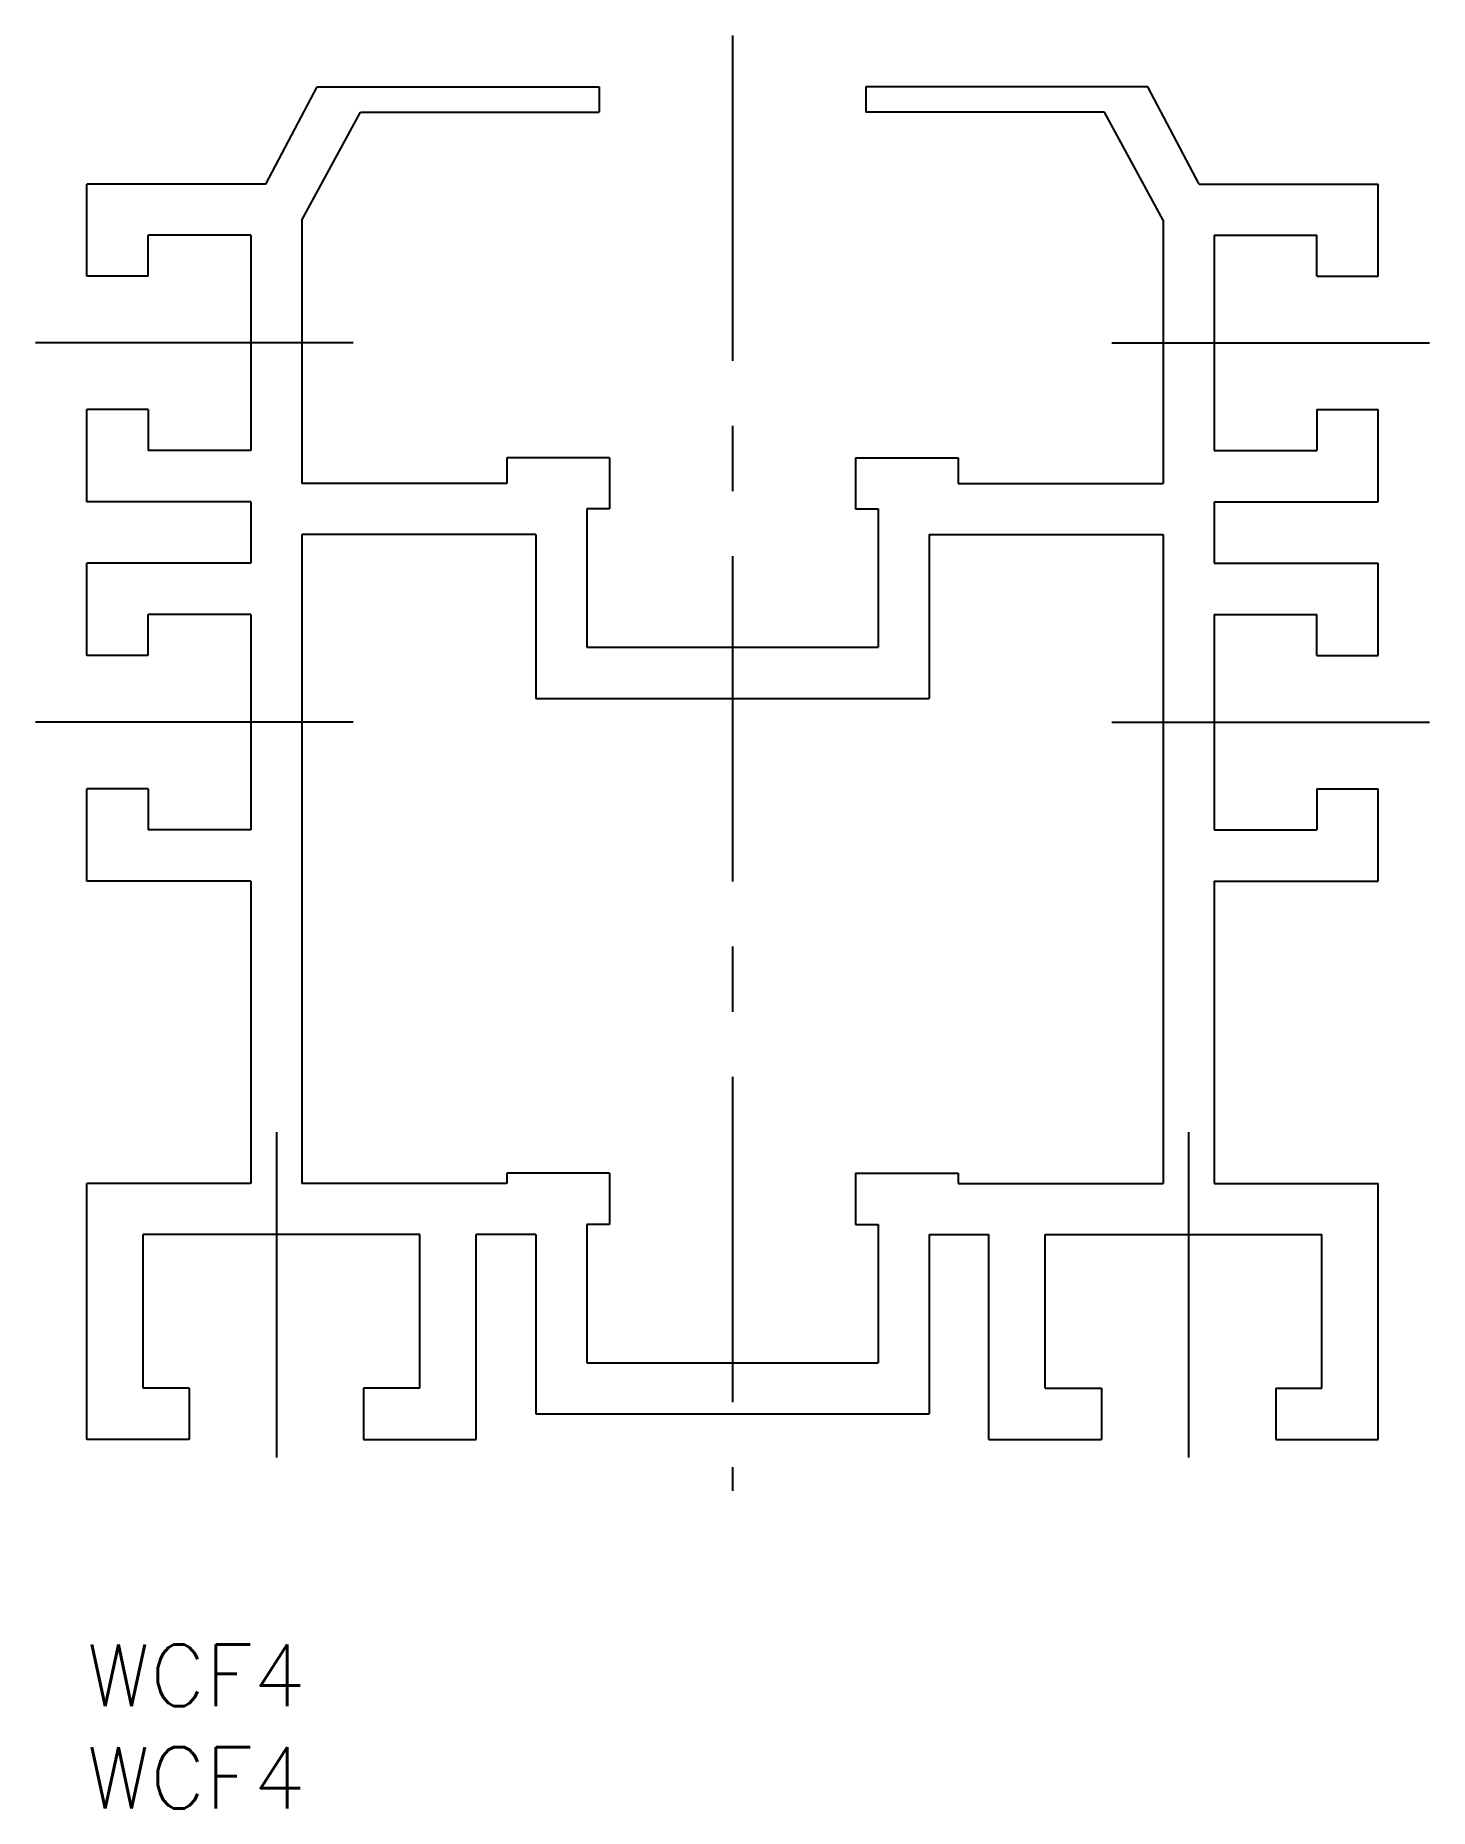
# Model space of a CAD drawing. Extents: x -2.5 to 65.5, y -8 to 78.5.
import ezdxf

# ---------------------------------------------------------------- set-up
doc = ezdxf.new("R2010")
doc.units = 0
doc.header["$LTSCALE"] = 0.5
doc.linetypes.add('CENTER', pattern=[50.8, 31.75, -6.35, 6.35, -6.35])
for name, color, linetype in [('MSM_CENTER', 1, 'CENTER'), ('MSM_CONTINUOUS', 7, 'CONTINUOUS'), ('MSM_PART_NUMBER', 7, 'CONTINUOUS')]:
    doc.layers.add(name, color=color, linetype=linetype)
doc.styles.get("Standard").update_dxf_attribs({"font": 'txt.shx', "height": 3, "bigfont": 'bigfont.shx'})

msp = doc.modelspace()

# ---------------------------------------------------------------- linework, layer by layer
at = {"layer": 'MSM_CENTER'}
for p, q in [((31.5, 78.5), (31.5, 7.5)), ((13, 63.5), (-2.5, 63.5)), ((50, 63.5), (65.5, 63.5)), ((13, 45), (-2.5, 45)), ((50, 45), (65.5, 45)), ((9.25, 25), (9.25, 7.5)), ((53.75, 25), (53.75, 7.5))]:
    msp.add_line(p, q, dxfattribs=at)
at = {"layer": 'MSM_CONTINUOUS'}
for p, q in [((8.732, 71.25), (11.234, 76)), ((11.234, 76), (25, 76)), ((25, 76), (25, 74.75)), ((51.766, 76), (38, 76)), ((38, 76), (38, 74.75)), ((54.268, 71.25), (51.766, 76)), ((10.5, 69.482), (13.359, 74.75)), ((13.359, 74.75), (25, 74.75)), ((49.641, 74.75), (38, 74.75)), ((52.5, 69.482), (49.641, 74.75)), ((0, 66.75), (0, 71.25)), ((8.732, 71.25), (0, 71.25)), ((54.268, 71.25), (63, 71.25)), ((63, 66.75), (63, 71.25)), ((10.5, 69.482), (10.5, 56.65)), ((52.5, 69.482), (52.5, 56.65)), ((8, 68.75), (3, 68.75)), ((3, 66.75), (3, 68.75)), ((8, 68.75), (8, 58.25)), ((55, 68.75), (55, 58.25)), ((55, 68.75), (60, 68.75)), ((60, 66.75), (60, 68.75)), ((3, 66.75), (0, 66.75)), ((60, 66.75), (63, 66.75)), ((0, 55.75), (0, 60.25)), ((3, 60.25), (0, 60.25)), ((3, 60.25), (3, 58.25)), ((60, 60.25), (60, 58.25)), ((60, 60.25), (63, 60.25)), ((63, 55.75), (63, 60.25)), ((8, 58.25), (3, 58.25)), ((55, 58.25), (60, 58.25)), ((20.5, 57.9), (20.5, 56.65)), ((25.5, 57.9), (20.5, 57.9)), ((25.5, 57.9), (25.5, 55.4)), ((37.5, 57.9), (37.5, 55.4)), ((37.5, 57.9), (42.5, 57.9)), ((42.5, 57.9), (42.5, 56.65)), ((20.5, 56.65), (10.5, 56.65)), ((42.5, 56.65), (52.5, 56.65)), ((8, 55.75), (0, 55.75)), ((8, 55.75), (8, 52.75)), ((25.5, 55.4), (24.4, 55.4)), ((24.4, 55.4), (24.4, 48.65)), ((37.5, 55.4), (38.6, 55.4)), ((38.6, 55.4), (38.6, 48.65)), ((55, 55.75), (55, 52.75)), ((55, 55.75), (63, 55.75)), ((21.9, 54.15), (10.5, 54.15)), ((10.5, 54.15), (10.5, 22.5)), ((21.9, 54.15), (21.9, 46.15)), ((41.1, 54.15), (52.5, 54.15)), ((41.1, 54.15), (41.1, 46.15)), ((52.5, 54.15), (52.5, 22.5)), ((0, 48.25), (0, 52.75)), ((8, 52.75), (0, 52.75)), ((55, 52.75), (63, 52.75)), ((63, 48.25), (63, 52.75)), ((8, 50.25), (3, 50.25)), ((3, 48.25), (3, 50.25)), ((8, 50.25), (8, 39.75)), ((55, 50.25), (55, 39.75)), ((55, 50.25), (60, 50.25)), ((60, 48.25), (60, 50.25)), ((24.4, 48.65), (38.6, 48.65)), ((3, 48.25), (0, 48.25)), ((60, 48.25), (63, 48.25)), ((21.9, 46.15), (41.1, 46.15)), ((0, 37.25), (0, 41.75)), ((3, 41.75), (0, 41.75)), ((3, 41.75), (3, 39.75)), ((60, 41.75), (60, 39.75)), ((60, 41.75), (63, 41.75)), ((63, 37.25), (63, 41.75)), ((8, 39.75), (3, 39.75)), ((55, 39.75), (60, 39.75)), ((8, 37.25), (0, 37.25)), ((8, 37.25), (8, 22.5)), ((55, 37.25), (55, 22.5)), ((55, 37.25), (63, 37.25)), ((0, 10), (0, 22.5)), ((8, 22.5), (0, 22.5)), ((20.5, 22.5), (10.5, 22.5)), ((20.5, 23), (20.5, 22.5)), ((25.5, 23), (20.5, 23)), ((25.5, 23), (25.5, 20.5)), ((37.5, 23), (37.5, 20.5)), ((37.5, 23), (42.5, 23)), ((42.5, 23), (42.5, 22.5)), ((42.5, 22.5), (52.5, 22.5)), ((55, 22.5), (63, 22.5)), ((63, 10), (63, 22.5)), ((16.25, 20), (2.75, 20)), ((2.75, 12.5), (2.75, 20)), ((16.25, 12.5), (16.25, 20)), ((19, 10), (19, 20)), ((21.9, 20), (19, 20)), ((21.9, 20), (21.9, 11.25)), ((25.5, 20.5), (24.4, 20.5)), ((24.4, 20.5), (24.4, 13.75)), ((37.5, 20.5), (38.6, 20.5)), ((38.6, 20.5), (38.6, 13.75)), ((41.1, 20), (44, 20)), ((41.1, 20), (41.1, 11.25)), ((44, 10), (44, 20)), ((46.75, 20), (60.25, 20)), ((46.75, 12.5), (46.75, 20)), ((60.25, 12.5), (60.25, 20)), ((24.4, 13.75), (38.6, 13.75)), ((5, 12.5), (2.75, 12.5)), ((5, 12.5), (5, 10)), ((13.5, 12.5), (13.5, 10)), ((16.25, 12.5), (13.5, 12.5)), ((46.75, 12.5), (49.5, 12.5)), ((49.5, 12.5), (49.5, 10)), ((58, 12.5), (58, 10)), ((58, 12.5), (60.25, 12.5)), ((21.9, 11.25), (41.1, 11.25)), ((5, 10), (0, 10)), ((13.5, 10), (19, 10)), ((44, 10), (49.5, 10)), ((58, 10), (63, 10))]:
    msp.add_line(p, q, dxfattribs=at)

# ---------------------------------------------------------------- texts
at = {"layer": 'MSM_PART_NUMBER'}
for p in [(0, -3), (0, -8)]:
    msp.add_text('WCF4', height=3, dxfattribs=at).set_placement(p)

doc.saveas('drawing.dxf')
